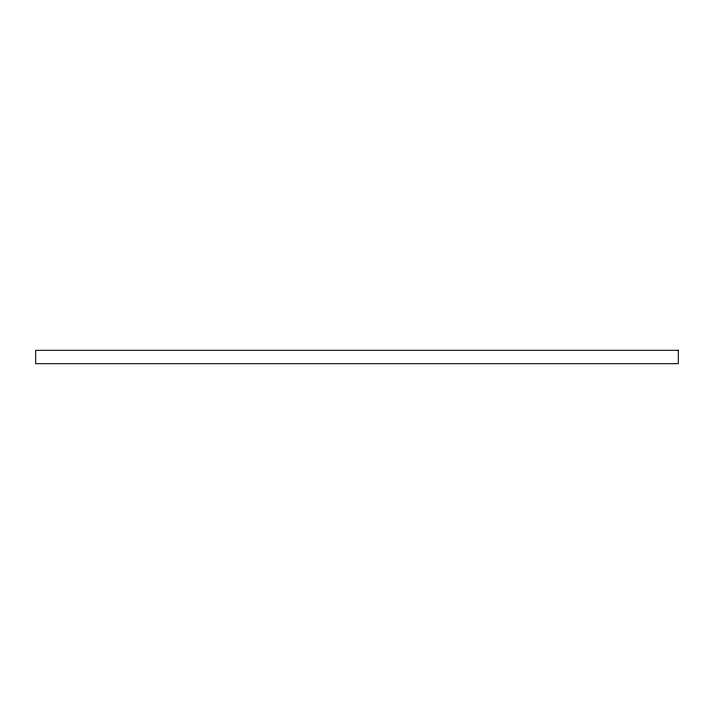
<?xml version="1.0" encoding="UTF-8"?>
<svg xmlns="http://www.w3.org/2000/svg" width="714" height="714" viewBox="0 0 714 714"><rect width="100%" height="100%" fill="white"/><g stroke="black" fill="none" stroke-linecap="round" stroke-linejoin="round"><path stroke-width="1.07" d="M678.3 350.306L35.7 350.306L35.7 363.694L678.3 363.694L678.3 350.306"/></g></svg>
